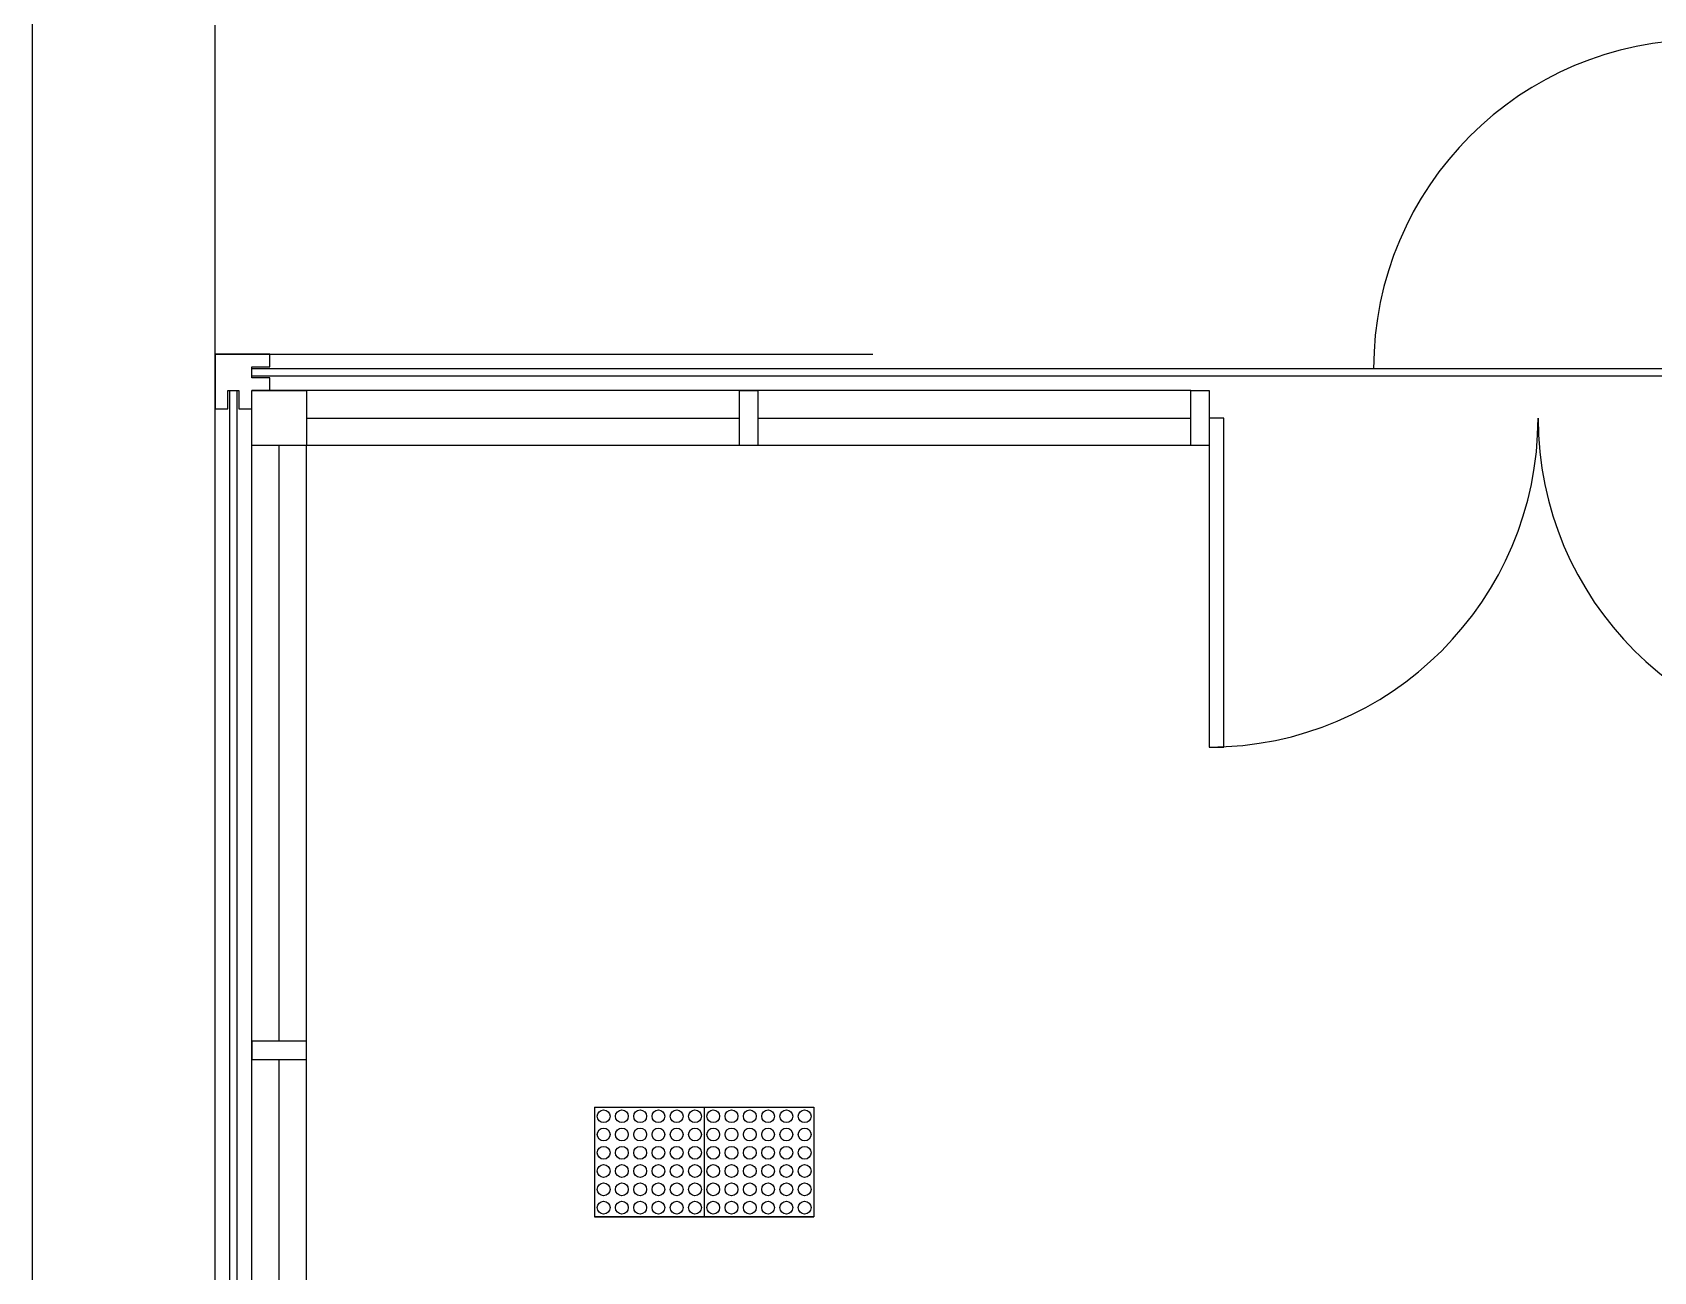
# Model space of a CAD drawing. Header units: millimetres. Extents: x -7614 to 421357, y 85218 to 341757.
# Drawn here: x 307220 to 311656, y 216217 to 219607 of the extents above; entities that cross this region are included whole.
import ezdxf

# ---------------------------------------------------------------- set-up
doc = ezdxf.new("R2010")
doc.units = ezdxf.units.MM
doc.header["$LTSCALE"] = 600
doc.header["$MEASUREMENT"] = 0
doc.layers.add('e-plan', color=9, linetype='CONTINUOUS')

msp = doc.modelspace()

# ---------------------------------------------------------------- linework, layer by layer
at = {"layer": 'e-plan'}
for p, q in [((307220.3, 189126.7), (307220.3, 220126.7)), ((307720.3, 213426.7), (307720.3, 219626.7)), ((307720.3, 218726.7), (307720.3, 218576.7)), ((307870.3, 218726.7), (307720.3, 218726.7)), ((307720.4, 218726.7), (309520.3, 218726.7)), ((307870.3, 218691.7), (307870.3, 218726.7)), ((307820.3, 218661.7), (307820.3, 218691.7)), ((307820.3, 218691.7), (307870.3, 218691.7)), ((313370.3, 218686.7), (307820.3, 218686.7)), ((313370.3, 218666.7), (307820.3, 218666.7)), ((307870.3, 218661.7), (307820.3, 218661.7)), ((307870.3, 218626.7), (307870.3, 218661.7)), ((307755.3, 218576.7), (307755.3, 218626.7)), ((307755.3, 218626.7), (307785.3, 218626.7)), ((307760.4, 213476.7), (307760.3, 218626.7)), ((307780.4, 213476.7), (307780.3, 218626.7)), ((307785.3, 218626.7), (307785.3, 218576.7)), ((310390.3, 218626.7), (307820.3, 218626.7)), ((307820.4, 213486.7), (307820.3, 218626.7)), ((307820.3, 218576.7), (307820.3, 218626.7)), ((307820.3, 218626.7), (307870.3, 218626.7)), ((307820.3, 218476.7), (307820.3, 218626.7)), ((307820.3, 218626.7), (307970.3, 218626.7)), ((307970.3, 218626.7), (307970.3, 218476.7)), ((309155.3, 218476.7), (309155.3, 218626.7)), ((309155.3, 218626.7), (309205.3, 218626.7)), ((309205.3, 218626.7), (309205.3, 218476.7)), ((310390.3, 218476.7), (310390.3, 218626.7)), ((310390.3, 218626.7), (310440.3, 218626.7)), ((310440.3, 218626.7), (310440.3, 218476.7)), ((307720.3, 218576.7), (307755.3, 218576.7)), ((307785.3, 218576.7), (307820.3, 218576.7)), ((307970.3, 218551.7), (309155.3, 218551.7)), ((309205.3, 218551.7), (310390.3, 218551.7)), ((310440.3, 218551.7), (310440.3, 217651.7)), ((310480.3, 218551.7), (310440.3, 218551.7)), ((310480.3, 217651.7), (310480.3, 218551.7)), ((307970.3, 218476.7), (307820.3, 218476.7)), ((307895.4, 216846.7), (307895.3, 218476.7)), ((310390.3, 218476.7), (307970.3, 218476.7)), ((307970.4, 213486.7), (307970.3, 218476.7)), ((309205.3, 218476.7), (309155.3, 218476.7)), ((310440.3, 218476.7), (310390.3, 218476.7)), ((310440.3, 217651.7), (310480.3, 217651.7)), ((307970.4, 216846.7), (307820.4, 216846.7)), ((307820.4, 216846.7), (307820.4, 216796.7)), ((307970.4, 216796.7), (307970.4, 216846.7)), ((307820.4, 216796.7), (307970.4, 216796.7)), ((307895.4, 215166.7), (307895.4, 216796.7)), ((308758.3, 216666.7), (308758.3, 216366.7)), ((308758.3, 216666.7), (309058.3, 216666.7)), ((309058.3, 216666.7), (309058.3, 216366.7)), ((309058.3, 216666.7), (309058.3, 216366.7)), ((309058.3, 216666.7), (309358.3, 216666.7)), ((309358.3, 216666.7), (309358.3, 216366.7)), ((308758.3, 216366.7), (309058.3, 216366.7)), ((309058.3, 216366.7), (308758.3, 216366.7)), ((308758.3, 216366.7), (309058.3, 216366.7)), ((309058.3, 216366.7), (309358.3, 216366.7)), ((309358.3, 216366.7), (309058.3, 216366.7)), ((309058.3, 216366.7), (309358.3, 216366.7))]:
    msp.add_line(p, q, dxfattribs=at)
for centre in [(308783.3, 216641.7), (308833.3, 216641.7), (308883.3, 216641.7), (308933.3, 216641.7), (308983.3, 216641.7), (309033.3, 216641.7), (309083.3, 216641.7), (309133.3, 216641.7), (309183.3, 216641.7), (309233.3, 216641.7), (309283.3, 216641.7), (309333.3, 216641.7), (308783.3, 216591.7), (308833.3, 216591.7), (308883.3, 216591.7), (308933.3, 216591.7), (308983.3, 216591.7), (309033.3, 216591.7), (309083.3, 216591.7), (309133.3, 216591.7), (309183.3, 216591.7), (309233.3, 216591.7), (309283.3, 216591.7), (309333.3, 216591.7), (308783.3, 216541.7), (308833.3, 216541.7), (308883.3, 216541.7), (308933.3, 216541.7), (308983.3, 216541.7), (309033.3, 216541.7), (309083.3, 216541.7), (309133.3, 216541.7), (309183.3, 216541.7), (309233.3, 216541.7), (309283.3, 216541.7), (309333.3, 216541.7), (308783.3, 216491.7), (308833.3, 216491.7), (308883.3, 216491.7), (308933.3, 216491.7), (308983.3, 216491.7), (309033.3, 216491.7), (309083.3, 216491.7), (309133.3, 216491.7), (309183.3, 216491.7), (309233.3, 216491.7), (309283.3, 216491.7), (309333.3, 216491.7), (308783.3, 216441.7), (308833.3, 216441.7), (308883.3, 216441.7), (308933.3, 216441.7), (308983.3, 216441.7), (309033.3, 216441.7), (309083.3, 216441.7), (309133.3, 216441.7), (309183.3, 216441.7), (309233.3, 216441.7), (309283.3, 216441.7), (309333.3, 216441.7), (308783.3, 216391.7), (308833.3, 216391.7), (308883.3, 216391.7), (308933.3, 216391.7), (308983.3, 216391.7), (309033.3, 216391.7), (309083.3, 216391.7), (309133.3, 216391.7), (309183.3, 216391.7), (309233.3, 216391.7), (309283.3, 216391.7), (309333.3, 216391.7)]:
    msp.add_circle(centre, 17.5, dxfattribs=at)
for centre, start, end in [((311790.3, 218686.7), 90, 180), ((310440.3, 218551.7), 270, 0), ((312240.3, 218551.7), 180, 270)]:
    msp.add_arc(centre, 900, start, end, dxfattribs=at)

doc.saveas('drawing.dxf')
